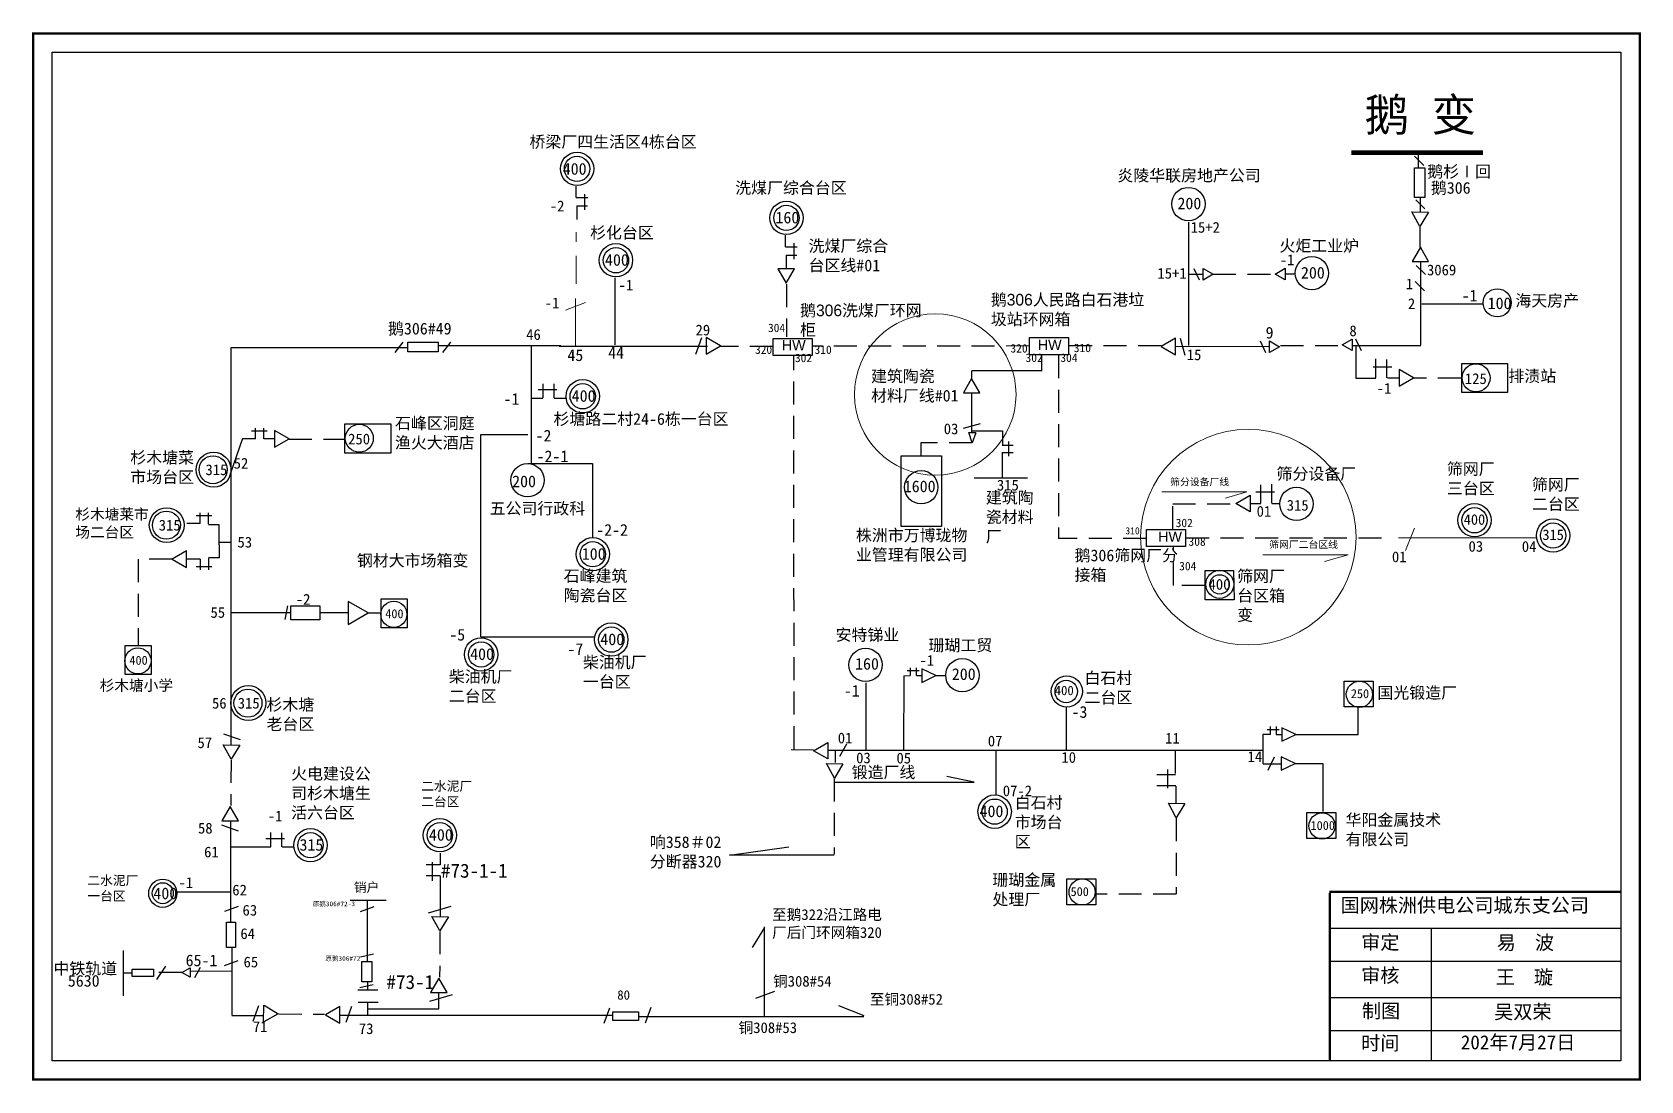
# Model space of a CAD drawing. Extents: x 0 to 344, y 0 to 224.
import ezdxf

# ---------------------------------------------------------------- set-up
doc = ezdxf.new("R2010")
doc.units = 0
doc.header["$LTSCALE"] = 0.774411
doc.linetypes.add('ACAD_ISO02W100', pattern=[15, 12, -3])
doc.linetypes.add('DASHED2', pattern=[9.525, 6.35, -3.175])
doc.layers.get('0').update_dxf_attribs({"linetype": 'CONTINUOUS'})
for name, color, linetype in [('0-RefEdit0', 7, 'CONTINUOUS'), ('LAYER1', 5, 'ACAD_ISO02W100'), ('Layer2', 1, 'CONTINUOUS')]:
    doc.layers.add(name, color=color, linetype=linetype)
doc.styles.add('宋体_txtstyle_0.00_0_0', font='')
doc.styles.add('宋体_txtstyle_1.50_0_0', font='SIMSUN.TTC', dxfattribs={"height": 1.5})
doc.styles.add('宋体_txtstyle_10.85_0_0', font='', dxfattribs={"height": 10.851113})
doc.styles.add('宋体_txtstyle_11.96_0_0', font='', dxfattribs={"height": 11.963806})
doc.styles.add('宋体_txtstyle_150.00_0_0150', font='SIMSUN.TTC', dxfattribs={"height": 150})
doc.styles.add('宋体_txtstyle_2.46_0_0', font='', dxfattribs={"height": 2.456226})
doc.styles.add('宋体_txtstyle_2.50_0_0', font='', dxfattribs={"height": 2.5})
doc.styles.get('宋体_txtstyle_0.00_0_0').set_extended_font_data('宋体')
doc.styles.get('宋体_txtstyle_10.85_0_0').set_extended_font_data('宋体')
doc.styles.get('宋体_txtstyle_11.96_0_0').set_extended_font_data('宋体')
doc.styles.get('宋体_txtstyle_2.46_0_0').set_extended_font_data('宋体')
doc.styles.get('宋体_txtstyle_2.50_0_0').set_extended_font_data('宋体')

msp = doc.modelspace()

# ---------------------------------------------------------------- linework, layer by layer
at = {"linetype": 'Continuous'}
for p, q in [((297.68, 195.61), (295.7, 197.59)), ((116.14, 188.73), (116.14, 191.17)), ((116.16, 188.74), (118.63, 188.74)), ((116.27, 186.95), (118.57, 186.95)), ((116.27, 186.95), (116.27, 184.08)), ((117.91, 189.46), (117.91, 186.08)), ((297.92, 186.3), (295.94, 188.27)), ((247.32, 157.11), (247.32, 183.5)), ((160.98, 178.23), (160.98, 180.67)), ((161, 178.23), (163.46, 178.23)), ((161.1, 176.44), (163.4, 176.44)), ((161.1, 176.44), (161.1, 173.57)), ((162.75, 178.95), (162.75, 175.57)), ((248.39, 173.59), (249.57, 171.1)), ((298.01, 172.24), (296.03, 174.22)), ((124.49, 157.21), (124.49, 171.59)), ((297.79, 168.77), (295.81, 170.75)), ((297.23, 165.99), (310.47, 165.99)), ((141.77, 155.21), (143.04, 158.77)), ((245.5, 158.63), (246.51, 155.04)), ((80.21, 156.56), (42.22, 156.56)), ((79.07, 157.77), (77.33, 155.59)), ((99.86, 157), (86.83, 157)), ((89.25, 157.77), (87.51, 155.59)), ((112.89, 157), (99.2, 157)), ((262.62, 158.08), (263.8, 155.59)), ((284.29, 155.95), (283.12, 158.44)), ((109.08, 145.87), (109.08, 148.9)), ((111.44, 145.87), (111.44, 148.88)), ((106.55, 145.82), (109.05, 145.82)), ((111.98, 147.59), (108, 147.59)), ((111.46, 145.82), (113.96, 145.82)), ((50.01, 138.71), (46.63, 138.71)), ((47.5, 137.07), (47.5, 139.37)), ((49.28, 137.07), (49.28, 139.37)), ((105.83, 137.93), (95.67, 137.93)), ((95.67, 137.93), (95.67, 94.67)), ((47.5, 137.07), (44.63, 137.07)), ((51.56, 137.07), (49.28, 137.07)), ((105.84, 131.84), (119.66, 131.84)), ((119.66, 131.84), (119.66, 115.99)), ((201.41, 128.78), (212.81, 128.78)), ((265.66, 125.66), (261.68, 125.66)), ((262.76, 123.29), (262.76, 127.28)), ((265.12, 123.29), (265.12, 127.38)), ((38.15, 120.64), (34.77, 120.64)), ((35.64, 118.99), (35.64, 121.29)), ((37.42, 118.83), (37.42, 121.29)), ((260.49, 123.24), (262.76, 123.24)), ((265.13, 123.25), (266.77, 123.26)), ((35.64, 118.99), (32.77, 118.99)), ((39.7, 118.72), (37.42, 118.72)), ((39.7, 114.39), (39.7, 118.72)), ((42.04, 114.9), (39.7, 114.9)), ((39.7, 114.39), (39.7, 111.61)), ((35.64, 111.34), (32.77, 111.34)), ((35.64, 111.34), (35.64, 109.04)), ((39.7, 111.61), (37.42, 111.61)), ((37.42, 111.5), (37.42, 109.04)), ((38.15, 109.69), (34.77, 109.69)), ((54.36, 101.32), (53.79, 98.44)), ((61.31, 99.94), (67.32, 99.94)), ((71.59, 99.83), (74.38, 99.83)), ((186.33, 70.54), (186.37, 86.34)), ((221.12, 70.45), (221.12, 79.65)), ((283.6, 73.84), (283.6, 79.62)), ((44.26, 72.63), (40.69, 73.89)), ((264.77, 73.82), (263.19, 73.82)), ((263.19, 73.82), (263.19, 67.51)), ((264.12, 74.89), (266.72, 74.89)), ((266.08, 73.82), (267.29, 73.82)), ((270.26, 73.84), (283.6, 73.84)), ((171.59, 70.25), (171.59, 67.79)), ((174.05, 71.75), (172.55, 69.07)), ((265.63, 68.99), (264.29, 66.12)), ((242.88, 62.34), (242.88, 66.32)), ((263.27, 67.51), (267.12, 67.51)), ((270.11, 67.63), (276.07, 67.63)), ((276.07, 67.63), (276.07, 57.29)), ((240.51, 65.25), (244.49, 65.25)), ((240.51, 62.88), (244.6, 62.88)), ((84.51, 35.62), (89.37, 37.08)), ((156.45, 32.51), (153.81, 28.18)), ((156.46, 13.3), (156.46, 32.61)), ((277.57, 32.37), (339.93, 32.37)), ((299.21, 32.37), (299.21, 4.04)), ((277.57, 25.27), (339.93, 25.27)), ((71.47, 20.89), (71.47, 19.25)), ((69.41, 19.14), (73.68, 19.14)), ((84.81, 16.71), (89.67, 18.17)), ((277.57, 17.52), (339.93, 17.52)), ((69.5, 16.51), (73.77, 16.51)), ((177.81, 13.56), (172.43, 15.72)), ((42.4, 13.69), (49.24, 13.69)), ((124.01, 13.69), (65.62, 13.69)), ((277.57, 10.42), (339.93, 10.42))]:
    msp.add_line(p, q, dxfattribs=at)
at = {"linetype": 'ACAD_ISO02W100'}
msp.add_line((296.55, 195.11), (296.55, 198.2), dxfattribs=at)
at = {"color": 7, "linetype": 'Continuous'}
for p, q in [((296.99, 185.64), (296.99, 188.72)), ((19.17, 27.54), (19.17, 17.9)), ((154.62, 17.35), (158.67, 18.85))]:
    msp.add_line(p, q, dxfattribs=at)
for p, q in [((296.84, 182.58), (295.13, 185.69)), ((295.13, 185.69), (298.67, 185.61)), ((298.67, 185.61), (296.84, 182.58)), ((250.39, 171.08), (250.39, 173.56)), ((250.39, 173.56), (252.54, 172.32)), ((252.54, 172.32), (250.39, 171.08)), ((265.85, 172.37), (268, 173.61)), ((268, 171.13), (265.85, 172.37)), ((267.99, 172.41), (270.16, 172.42)), ((268, 173.61), (268, 171.13)), ((297.04, 157.13), (297.03, 175.05)), ((42.17, 156.55), (42.17, 136.67)), ((106.5, 157.1), (106.5, 131.79)), ((112.54, 156.96), (144.29, 156.94)), ((244.49, 156.9), (264.58, 156.89)), ((264.62, 158.06), (266.77, 156.81)), ((264.62, 155.57), (264.62, 158.06)), ((266.77, 156.81), (264.62, 155.57)), ((280.15, 157.21), (282.29, 158.45)), ((282.29, 155.97), (280.15, 157.21)), ((282.26, 157.07), (297.05, 157.08)), ((282.29, 158.45), (282.29, 155.97)), ((42.17, 136.67), (42.19, 71.61)), ((257.4, 123.24), (260.47, 125.01)), ((260.47, 125.01), (260.47, 121.46)), ((260.47, 121.46), (257.4, 123.24)), ((42.17, 99.89), (55.03, 99.93)), ((42.27, 68.51), (40.56, 71.62)), ((40.56, 71.62), (44.11, 71.54)), ((44.11, 71.54), (42.27, 68.51)), ((166.97, 70.34), (170.04, 72.11)), ((170.04, 68.57), (166.97, 70.34)), ((170.04, 72.11), (170.04, 68.57)), ((170.13, 70.44), (263.19, 70.47)), ((169.73, 67.6), (173.27, 67.52)), ((171.44, 64.49), (169.73, 67.6)), ((173.27, 67.52), (171.44, 64.49)), ((244.66, 55.99), (242.96, 59.09)), ((242.96, 59.09), (246.5, 59.02)), ((246.5, 59.02), (244.66, 55.99))]:
    msp.add_line(p, q)
at = {"color": 7, "linetype": 'DASHED2', "lineweight": 0, "ltscale": 1.222949}
msp.add_line((116.16, 170.27), (116.16, 181.3), dxfattribs=at)
at = {"linetype": 'DASHED2'}
for p, q in [((296.81, 182.48), (296.8, 178.12)), ((247.35, 172.32), (250.39, 172.33)), ((252.53, 172.33), (265.84, 172.33)), ((161.16, 170.22), (161.16, 158.92)), ((266.99, 157.06), (280.24, 157.07)), ((54.66, 137.06), (66.55, 137.06)), ((189.97, 136.27), (189.96, 133.6)), ((29.64, 111.32), (22.38, 111.32)), ((22.38, 111.32), (22.38, 92.85)), ((244.42, 70.38), (244.42, 65.18)), ((171.41, 64.39), (171.38, 48.18)), ((244.6, 62.77), (244.6, 58.98)), ((244.64, 55.88), (244.61, 39.68)), ((244.62, 39.65), (227.65, 39.65))]:
    msp.add_line(p, q, dxfattribs=at)
at = {"color": 7, "linetype": 'Continuous', "lineweight": 0, "ltscale": 1.396584}
for p, q in [((113.85, 164.63), (118.18, 166.31)), ((116.02, 156.96), (116.02, 167.15))]:
    msp.add_line(p, q, dxfattribs=at)
at = {"color": 7}
for p, q in [((158.34, 158.58), (166.67, 158.58)), ((158.34, 154.93), (158.34, 158.58)), ((166.67, 158.58), (166.67, 154.93)), ((213.23, 158.76), (221.56, 158.76)), ((213.23, 155.11), (213.23, 158.76)), ((221.56, 158.76), (221.56, 155.11)), ((221.56, 155.11), (213.23, 155.11)), ((166.67, 154.93), (158.34, 154.93)), ((238.28, 117.68), (246.6, 117.68)), ((238.28, 114.03), (238.28, 117.68)), ((246.6, 117.68), (246.6, 114.03)), ((246.6, 114.03), (238.28, 114.03)), ((178.26, 70.43), (178.26, 84.88))]:
    msp.add_line(p, q, dxfattribs=at)
at = {"color": 0, "linetype": 'Continuous'}
for p, q in [((283.09, 157.06), (283.09, 150.09)), ((200.78, 151.68), (200.78, 149.72)), ((215.92, 151.68), (200.89, 151.68)), ((286.84, 152.5), (290.82, 152.5)), ((287.38, 150.13), (287.38, 154.22)), ((289.75, 150.13), (289.75, 154.11)), ((283.09, 150.09), (287.39, 150.09)), ((200.83, 146.88), (200.83, 138.41)), ((202.63, 140.31), (199.04, 139.3)), ((200.24, 138.43), (201.76, 138.43)), ((200.98, 136.27), (200.24, 138.43)), ((201.73, 138.4), (200.98, 136.27)), ((42.2, 129.8), (44.68, 137.06)), ((207.39, 135.75), (209.74, 135.75)), ((208.7, 136.53), (208.7, 133.4)), ((207.39, 134.18), (209.74, 134.18)), ((207.39, 134.18), (207.39, 128.83)), ((95.88, 94.7), (120.01, 94.7)), ((206.02, 70.46), (206.02, 60.91)), ((171.6, 63.58), (201.39, 63.58)), ((201.39, 63.58), (195.5, 64.79)), ((42.14, 55.24), (42.14, 33.61)), ((43.84, 53.13), (40.28, 54.4)), ((50.79, 49.77), (50.79, 52.8)), ((53.16, 49.77), (53.16, 52.78)), ((42.14, 49.73), (50.77, 49.73)), ((53.7, 51.49), (49.72, 51.49)), ((53.17, 49.73), (55.67, 49.73)), ((87.07, 45.93), (87.07, 48.43)), ((149.02, 48), (161.72, 49.76)), ((87.03, 45.92), (84.02, 45.92)), ((85.31, 46.46), (85.31, 42.48)), ((171.43, 48), (149.02, 48)), ((87.03, 43.55), (84, 43.55)), ((87.07, 34.9), (87.07, 43.53)), ((30.77, 40.13), (42.14, 40.13)), ((67.77, 38.32), (75.46, 38.32)), ((71.46, 25.19), (71.46, 38.26)), ((40.89, 36), (43.83, 37.05)), ((69.99, 35.95), (72.93, 37)), ((42.39, 28.2), (42.39, 13.73)), ((40.84, 24.37), (43.78, 25.41)), ((69.94, 26.23), (72.75, 26.88)), ((34.51, 21.77), (35.71, 23.98)), ((69.85, 19.64), (72.66, 20.29)), ((86.78, 15.06), (86.78, 18.57)), ((48.13, 15.74), (46.95, 12.39)), ((68.01, 15.55), (66.83, 12.19)), ((71.46, 16.46), (71.46, 13.59)), ((71.54, 15.06), (86.78, 15.06)), ((123.3, 15.26), (122.11, 11.91)), ((132.14, 15.35), (130.96, 11.99)), ((129.45, 13.47), (177.75, 13.47))]:
    msp.add_line(p, q, dxfattribs=at)
at = {"color": 0}
for p, q in [((292.41, 151.94), (292.4, 148.4)), ((295.47, 150.17), (292.41, 151.94)), ((292.39, 150.1), (289.88, 150.1)), ((292.4, 148.4), (295.47, 150.17)), ((86.98, 31.77), (85.27, 34.87)), ((85.27, 34.87), (88.81, 34.8)), ((88.81, 34.8), (86.98, 31.77)), ((31.74, 22.86), (33.46, 23.85)), ((33.46, 21.86), (31.74, 22.86)), ((33.46, 23.85), (33.46, 21.86)), ((42.39, 23.09), (33.49, 23.13)), ((49.2, 12.31), (49.28, 15.86)), ((52.36, 14), (49.26, 12.3)), ((49.33, 15.84), (52.36, 14))]:
    msp.add_line(p, q, dxfattribs=at)
at = {"color": 12, "linetype": 'Continuous', "true_color": 0xc00000}
for p, q in [((200.85, 138.84), (207.45, 138.84)), ((207.45, 138.84), (207.45, 135.73))]:
    msp.add_line(p, q, dxfattribs=at)
at = {"color": 0, "linetype": 'DASHED2'}
for p, q in [((200.94, 136.25), (189.97, 136.27)), ((42.24, 68.41), (42.21, 58.63)), ((86.95, 31.67), (86.92, 21.89)), ((28.19, 24.24), (26.32, 21.35)), ((31.71, 22.88), (25.64, 22.88)), ((52.46, 13.98), (62.24, 13.95))]:
    msp.add_line(p, q, dxfattribs=at)
at = {"color": 7, "linetype": 'Continuous', "lineweight": 0, "ltscale": 0.556522}
for p, q in [((241.59, 125.78), (259.79, 125.78)), ((259.79, 125.78), (255.22, 124.39))]:
    msp.add_line(p, q, dxfattribs=at)
at = {"color": 7, "linetype": 'Continuous', "lineweight": 0, "ltscale": 0.85883}
for p, q in [((295.64, 117.94), (293.75, 113.22)), ((292.26, 115.88), (321.83, 115.88)), ((263.17, 112.27), (281.47, 112.27)), ((281.47, 112.27), (276.4, 110.81))]:
    msp.add_line(p, q, dxfattribs=at)
at = {"ltscale": 2}
for p, q in [((186.35, 86.38), (187.66, 86.41)), ((189, 86.41), (190.07, 86.41)), ((193.14, 86.43), (190.17, 87.86)), ((190.17, 87.86), (190.17, 84.95)), ((190.17, 84.95), (193.14, 86.43)), ((193.14, 86.43), (195.26, 86.43)), ((267.29, 75.26), (267.29, 72.35)), ((270.26, 73.84), (267.29, 75.26)), ((267.29, 72.35), (270.26, 73.84)), ((270.11, 67.63), (267.14, 69.06)), ((267.14, 69.06), (267.14, 66.15)), ((267.14, 66.15), (270.11, 67.63))]:
    msp.add_line(p, q, dxfattribs=at)
at = {"color": 7, "linetype": 'DASHED2'}
msp.add_line((21.04, 22.71), (19.34, 22.71), dxfattribs=at)
at = {"linetype": 'Continuous', "const_width": 0.5}
msp.add_lwpolyline([(-0.09, 223.89), (343.89, 223.89), (343.89, -0.07), (-0.09, -0.07)], close=True, dxfattribs=at)
at = {"linetype": 'Continuous'}
for points in [[(3.96, 219.85), (339.84, 219.85), (339.84, 3.97), (3.96, 3.97)], [(80.09, 157.77), (86.63, 157.77), (86.63, 155.73), (80.09, 155.73)], [(194.35, 133.47), (194.35, 118.36), (185.75, 118.36), (185.75, 133.47)], [(55.08, 101.32), (61.27, 101.32), (61.27, 98.33), (55.08, 98.33)], [(71.59, 99.83), (67.36, 102.28), (67.36, 97.38)]]:
    msp.add_lwpolyline(points, close=True, dxfattribs=at)
for points, const_width in [([(310.36, 198.35), (282.17, 198.33)], 1), ([(277.41, 40.14), (339.78, 40.14)], 0.5), ([(277.53, 39.88), (277.53, 4.15)], 0.5)]:
    msp.add_lwpolyline(points, dxfattribs=dict(at, const_width=const_width))
at = {"linetype": 'ACAD_ISO02W100'}
msp.add_lwpolyline([(297.87, 188.72), (295.66, 188.72), (295.66, 195.11), (297.87, 195.11)], close=True, dxfattribs=at)
at = {"color": 0}
for points in [[(296.93, 178.13), (295.16, 175.05), (298.7, 175.05)], [(200.84, 149.99), (199.07, 146.92), (202.61, 146.92)], [(42.06, 58.4), (40.28, 55.33), (43.83, 55.33)], [(70.25, 25.22), (72.43, 25.22), (72.43, 20.86), (70.25, 20.86)], [(86.76, 21.66), (84.99, 18.59), (88.54, 18.59)], [(62.47, 13.79), (65.54, 12.02), (65.54, 15.56)]]:
    msp.add_lwpolyline(points, close=True, dxfattribs=at)
for points in [[(161.12, 170.45), (162.89, 173.52), (159.35, 173.52)], [(147.04, 156.99), (143.97, 158.76), (143.97, 155.22)], [(241.41, 156.85), (244.48, 155.08), (244.48, 158.63)], [(54.66, 137.11), (51.59, 138.88), (51.59, 135.34)], [(29.64, 111.32), (32.71, 109.55), (32.71, 113.09)]]:
    msp.add_lwpolyline(points, close=True)
at = {"color": 0, "linetype": 'Continuous'}
for points in [[(305.78, 153.23), (315.6, 153.23), (315.6, 146.98), (305.78, 146.98)], [(66.63, 140.3), (76.45, 140.3), (76.45, 134.05), (66.63, 134.05)], [(250.86, 108.9), (256.92, 108.9), (257.05, 102.65), (250.86, 102.65)], [(41.31, 33.65), (43.2, 33.65), (43.2, 28.2), (41.31, 28.2)], [(124.04, 12.56), (124.04, 14.45), (129.49, 14.45), (129.49, 12.56)]]:
    msp.add_lwpolyline(points, close=True, dxfattribs=at)
at = {"color": 0, "linetype": 'DASHED2'}
msp.add_lwpolyline([(21.04, 23.56), (25.64, 23.56), (25.64, 22.03), (21.04, 22.03)], close=True, dxfattribs=at)
at = {"linetype": 'Continuous'}
for centre, radius in [((116.34, 194.89), 3.57), ((116.34, 194.89), 2.71), ((247.26, 187.36), 3.57), ((161.18, 184.39), 3.57), ((161.18, 184.39), 2.71), ((124.68, 175.32), 3.57), ((124.68, 175.32), 2.71), ((273.71, 172.56), 3.57), ((117.55, 146.2), 3.57), ((117.55, 146.2), 2.71), ((105.75, 128.24), 3.57), ((190.05, 126.73), 3.57), ((270.38, 123.16), 3.57), ((308.52, 119.66), 3.57), ((308.52, 119.66), 2.71), ((325.35, 116.39), 3.57), ((325.35, 116.39), 2.71), ((119.71, 112.39), 3.57), ((119.71, 112.39), 2.71), ((123.68, 94.11), 3.57), ((123.68, 94.11), 2.71), ((95.8, 90.94), 3.57), ((95.8, 90.94), 2.71), ((178.12, 88.7), 3.57), ((198.85, 86.49), 3.57), ((205.77, 57.29), 3.57), ((205.77, 57.29), 2.71)]:
    msp.add_circle(centre, radius, dxfattribs=at)
for centre, radius in [((313.39, 166.22), 3), ((38.41, 130.48), 3), ((28.41, 118.62), 3), ((221.22, 83.02), 3.33), ((45.87, 80.52), 3), ((221.1, 83.02), 2.4)]:
    msp.add_circle(centre, radius)
at = {"color": 12, "linetype": 'Continuous', "lineweight": 0, "ltscale": 0.584505, "true_color": 0xc00000}
msp.add_circle((193.05, 146.59), 17.29, dxfattribs=at)
at = {"color": 0}
for centre, radius in [((308.86, 150.15), 3), ((69.71, 137.22), 3), ((253.97, 105.95), 3), ((253.94, 105.95), 2.07), ((27.63, 39.83), 3.02), ((27.63, 39.83), 2.25)]:
    msp.add_circle(centre, radius, dxfattribs=at)
at = {"color": 12, "linetype": 'Continuous', "lineweight": 0, "ltscale": 0.85883, "true_color": 0xc00000}
msp.add_circle((260.08, 116.05), 23.07, dxfattribs=at)
at = {"color": 7, "linetype": 'Continuous'}
for centre in [(38.5, 130.49), (28.49, 118.62), (45.95, 80.53)]:
    msp.add_circle(centre, 3.74, dxfattribs=at)
at = {"color": 7}
for centre in [(77.11, 99.53), (22.31, 89.56), (283.87, 82.41), (275.88, 54.25), (224.49, 40.09)]:
    msp.add_circle(centre, 2.8, dxfattribs=at)
at = {"color": 0, "linetype": 'Continuous'}
for centre, radius in [((86.98, 52.24), 3.57), ((59.26, 50.1), 3.57), ((59.26, 50.1), 2.71), ((86.98, 52.24), 2.71)]:
    msp.add_circle(centre, radius, dxfattribs=at)
at = {"layer": '0-RefEdit0', "ltscale": 2}
for p, q in [((187.04, 87.51), (189.58, 87.53)), ((187.66, 88.1), (187.66, 86.41)), ((188.97, 88.1), (188.97, 86.41)), ((264.77, 75.5), (264.77, 73.82)), ((266.08, 75.5), (266.08, 73.82))]:
    msp.add_line(p, q, dxfattribs=at)
for points in [[(79.96, 102.82), (79.96, 96.62), (74.41, 96.62), (74.41, 102.82)], [(25.16, 92.85), (25.16, 86.65), (19.61, 86.65), (19.61, 92.85)], [(280.61, 85.25), (286.81, 85.25), (286.81, 79.7), (280.61, 79.7)], [(272.62, 57.08), (278.82, 57.08), (278.82, 51.53), (272.62, 51.53)], [(221.23, 42.92), (227.43, 42.92), (227.43, 37.38), (221.23, 37.38)]]:
    msp.add_lwpolyline(points, close=True, dxfattribs=at)
at = {"layer": 'LAYER1', "color": 7, "linetype": 'DASHED2'}
for p, q in [((158.27, 156.87), (147.07, 156.87)), ((213.13, 156.97), (166.67, 156.95)), ((215.9, 151.58), (215.9, 155.09)), ((241.39, 156.99), (221.61, 156.98)), ((162.81, 70.69), (162.78, 154.83)), ((219.46, 154.98), (219.41, 115.74)), ((243.89, 117.78), (243.89, 123.18)), ((243.89, 123.18), (257.32, 123.18)), ((238.22, 115.73), (219.4, 115.73)), ((244.08, 105.68), (244.08, 113.89)), ((246.78, 115.92), (288.73, 115.92)), ((250.79, 105.68), (244.08, 105.68)), ((162.19, 70.59), (166.99, 70.55))]:
    msp.add_line(p, q, dxfattribs=at)
at = {"layer": 'LAYER1', "color": 0, "linetype": 'DASHED2'}
msp.add_line((305.6, 150.1), (295.55, 150.11), dxfattribs=at)

# ---------------------------------------------------------------- texts
at = {"style": '宋体_txtstyle_2.50_0_0'}
msp.add_text('中铁轨道', height=2.5, dxfattribs=at).set_placement((4.22, 22.48))
at = {"color": 7, "linetype": 'DASHED2', "style": '宋体_txtstyle_2.50_0_0'}
msp.add_text('5630', height=2.5, dxfattribs=at).set_placement((7.3, 19.83))
at = {"linetype": 'Continuous', "attachment_point": 1, "style": '宋体_txtstyle_0.00_0_0'}
for s, insert, char_height, width in [('鹅 变', (284.98, 209.97), 7, 27.4955), ('{\\fKaiTi_GB2312|b0|i0|c134|p32;\\H0.72x;304}', (157.23, 161.75), 2.5, 46.3812), ('{\\fKaiTi_GB2312|b0|i0|c134|p32;\\H0.72x;320}', (154.45, 157.08), 2.5, 46.3812), ('{\\fArial|b0|i0|c0|p32;\\H0.88x;HW}', (160.18, 158.24), 2.5, 46.3812), ('{\\fKaiTi_GB2312|b0|i0|c134|p32;\\H0.72x;302}', (163, 155.32), 2.5, 46.3812), ('{\\fKaiTi_GB2312|b0|i0|c134|p32;\\H0.72x;310}', (167.2, 157.08), 2.5, 46.3812), ('{\\fKaiTi_GB2312|b0|i0|c134|p32;\\H0.72x;320}', (209.15, 157.37), 2.5, 46.3812), ('{\\fKaiTi_GB2312|b0|i0|c134|p32;\\H0.72x;302}', (212.38, 155.35), 2.5, 46.3812), ('{\\fArial|b0|i0|c0|p32;\\H0.88x;HW}', (214.99, 158.32), 2.5, 46.3812), ('{\\fKaiTi_GB2312|b0|i0|c134|p32;\\H0.72x;304}', (219.84, 155.35), 2.5, 46.3812), ('{\\fKaiTi_GB2312|b0|i0|c134|p32;\\H0.72x;310}', (222.72, 157.46), 2.5, 46.3812), ('{\\fSimSun|b0|i0|c134|p2;杉塘路二村24-6栋一台区}', (111.3, 142.61), 2.5, 41.8519), ('{\\fArial|b0|i0|c0|p32;\\H0.88x;HW}', (240.77, 117.25), 2.5, 46.3812), ('{\\fKaiTi_GB2312|b0|i0|c134|p32;\\H0.72x;302}', (244.53, 120), 2.5, 46.3812), ('{\\fKaiTi_GB2312|b0|i0|c134|p32;\\H0.72x;308}', (247.28, 116), 2.5, 46.3812), ('{\\fKaiTi_GB2312|b0|i0|c134|p32;\\H0.72x;304}', (245.28, 110.75), 2.5, 46.3812), ('柴油机厂\\P一台区', (117.59, 90.53), 2.5, 15.5761), ('柴油机厂\\P二台区', (88.88, 87.45), 2.5, 15.5761), ('二水泥厂一台区', (11.49, 43.58), 2, 11.481), ('{\\fSimSun|b0|i0|c134|p2;销户}', (68.54, 42.11), 2, 11.481), ('审定', (284.26, 30.82), 3, 23.4615), ('审核', (284.26, 23.75), 3, 23.4615), ('制图', (284.42, 16.13), 3, 23.4615), ('吴双荣', (312.75, 15.95), 3, 23.4615), ('时间', (284.26, 9.25), 3, 23.4615)]:
    msp.add_mtext(s, dxfattribs=dict(at, insert=insert, char_height=char_height, width=width))
at = {"attachment_point": 1}
for s, insert, char_height, width, style in [('{\\fSimSun|b0|i0|c134|p2;桥梁厂四生活区}4{\\fSimSun|b0|i0|c134|p2;栋台区}', (106.15, 201.94), 2.5, 54.5714, '宋体_txtstyle_0.00_0_0'), ('炎陵华联房地产公司', (232.05, 194.73), 2.5, 35.0847, '宋体_txtstyle_0.00_0_0'), ('洗煤厂综合台区', (150.21, 192.08), 2.5, 54.5714, '宋体_txtstyle_0.00_0_0'), ('-2', (110.51, 188.1), 2.3, 16.116, '宋体_txtstyle_0.00_0_0'), ('200', (244.92, 188.74), 2.5, 4.8377, '宋体_txtstyle_0.00_0_0'), ('杉化台区', (119.12, 182.48), 2.5, 15.2913, '宋体_txtstyle_0.00_0_0'), ('15+2', (247.74, 183.52), 2.3, 16.116, '宋体_txtstyle_0.00_0_0'), ('洗煤厂综合\\P台区线#01', (165.92, 179.64), 2.5, 54.5714, '宋体_txtstyle_0.00_0_0'), ('-1', (266.82, 176.56), 2.3, 16.116, '宋体_txtstyle_0.00_0_0'), ('15+1', (240.62, 173.68), 2.3, 16.116, '宋体_txtstyle_0.00_0_0'), ('3069', (298.35, 174.39), 2.3, 16.116, '宋体_txtstyle_0.00_0_0'), ('-1', (125.24, 171.16), 2.3, 16.116, '宋体_txtstyle_0.00_0_0'), ('1', (293.81, 171.41), 2.3, 16.116, '宋体_txtstyle_0.00_0_0'), ('-1', (109.41, 167.34), 2.3, 16.116, '宋体_txtstyle_0.00_0_0'), ('2', (294.26, 167.17), 2.3, 16.116, '宋体_txtstyle_0.00_0_0'), ('46', (105.45, 160.57), 2.3, 16.116, '宋体_txtstyle_0.00_0_0'), ('29', (141.72, 161.54), 2.3, 16.116, '宋体_txtstyle_0.00_0_0'), ('8', (281.73, 161.37), 2.3, 16.116, '宋体_txtstyle_0.00_0_0'), ('15', (246.91, 156.24), 2.3, 16.116, '宋体_txtstyle_0.00_0_0'), ('排渍站', (315.79, 151.79), 2.5, 12.9976, '宋体_txtstyle_0.00_0_0'), ('-1', (287.59, 149.05), 2.3, 16.116, '宋体_txtstyle_0.00_0_0'), ('-1', (100.61, 146.88), 2.5, 16.116, '宋体_txtstyle_0.00_0_0'), ('石峰区洞庭渔火大酒店', (77.35, 141.7), 2.5, 17.5532, '宋体_txtstyle_11.96_0_0'), ('-2', (107.45, 139.03), 2.5, 16.116, '宋体_txtstyle_0.00_0_0'), ('03', (194.87, 140.39), 2.3, 16.116, '宋体_txtstyle_0.00_0_0'), ('杉木塘菜市场台区', (20.68, 134.34), 2.5, 13.7298, '宋体_txtstyle_0.00_0_0'), ('-2-1', (107.67, 134.61), 2.5, 16.116, '宋体_txtstyle_0.00_0_0'), ('{\\fSimSun|b0|i0|c134|p2;315}', (36.77, 131.63), 2.3, 4.8377, '宋体_txtstyle_0.00_0_0'), ('{\\fSimSun|b0|i0|c134|p2;52}', (42.81, 133.01), 2.3, 16.116, '宋体_txtstyle_0.00_0_0'), ('筛分设备厂', (266.13, 130.87), 2.5, 36.7292, '宋体_txtstyle_0.00_0_0'), ('筛网厂三台区', (302.62, 131.91), 2.5, 12.9976, '宋体_txtstyle_0.00_0_0'), ('1600', (186.31, 128.18), 2.5, 4.8377, '宋体_txtstyle_0.00_0_0'), ('315', (206.25, 128.34), 2.3, 4.8377, '宋体_txtstyle_0.00_0_0'), ('筛网厂二台区', (320.83, 128.56), 2.5, 12.9976, '宋体_txtstyle_0.00_0_0'), ('建筑陶瓷材料厂', (203.88, 125.78), 2.5, 10.2027, '宋体_txtstyle_0.00_0_0'), ('{\\fSimSun|b0|i0|c134|p2;\\H0.92x;杉木塘莱市场二台区}', (8.92, 122.1), 2.5, 15.8687, '宋体_txtstyle_0.00_0_0'), ('五公司行政科', (97.62, 123.45), 2.5, 39.8542, '宋体_txtstyle_0.00_0_0'), ('01', (261.87, 122.73), 2.3, 16.116, '宋体_txtstyle_0.00_0_0'), ('315', (268.31, 124.03), 2.3, 4.8377, '宋体_txtstyle_0.00_0_0'), ('315', (26.77, 119.77), 2.3, 4.8377, '宋体_txtstyle_0.00_0_0'), ('-2-2', (120.45, 118.85), 2.5, 16.116, '宋体_txtstyle_0.00_0_0'), ('{\\fSimSun|b0|i0|c134|p2;株洲市万博珑物业管理有限公司}', (176.06, 117.71), 2.5, 26.1168, '宋体_txtstyle_0.00_0_0'), ('53', (43.63, 116.13), 2.3, 16.116, '宋体_txtstyle_0.00_0_0'), ('{\\fSimSun|b0|i0|c134|p2;03}', (307.24, 115.23), 2.3, 16.116, '宋体_txtstyle_0.00_0_0'), ('{\\fSimSun|b0|i0|c134|p2;04}', (318.65, 115.2), 2.3, 16.116, '宋体_txtstyle_0.00_0_0'), ('{\\fSimSun|b0|i0|c134|p2;钢材大市场箱变}', (69.2, 112.32), 2.5, 23.6191, '宋体_txtstyle_0.00_0_0'), ('01', (290.84, 112.99), 2.3, 16.116, '宋体_txtstyle_0.00_0_0'), ('石峰建筑陶瓷台区', (113.48, 109), 2.5, 15.2913, '宋体_txtstyle_0.00_0_0'), ('筛网厂台区箱变', (257.7, 108.97), 2.5, 12.9976, '宋体_txtstyle_0.00_0_0'), ('{\\fSimSun|b0|i0|c134|p2;-2}', (56.12, 103.9), 2.3, 16.116, '宋体_txtstyle_0.00_0_0'), ('55', (37.85, 101.09), 2.3, 16.116, '宋体_txtstyle_0.00_0_0'), ('安特锑业', (171.71, 96.39), 2.5, 29.237, '宋体_txtstyle_0.00_0_0'), ('-5', (88.98, 96.42), 2.5, 16.116, '宋体_txtstyle_0.00_0_0'), ('-7', (114.28, 93.34), 2.5, 16.116, '宋体_txtstyle_0.00_0_0'), ('珊瑚工贸', (191.61, 94.16), 2.5, 29.237, '宋体_txtstyle_0.00_0_0'), ('160', (175.88, 90.19), 2.5, 4.8377, '宋体_txtstyle_0.00_0_0'), ('-1', (189.67, 90.83), 2.3, 16.116, '宋体_txtstyle_0.00_0_0'), ('200', (196.6, 87.98), 2.5, 4.8377, '宋体_txtstyle_0.00_0_0'), ('白石村二台区', (225.01, 87.15), 2.5, 12.8788, '宋体_txtstyle_0.00_0_0'), ('{\\fSimSun|b0|i0|c134|p2;\\H0.92x;杉木塘小学}', (14.13, 85.48), 2.5, 19.2684, '宋体_txtstyle_0.00_0_0'), ('400', (218.62, 84.24), 2, 5.9344, '宋体_txtstyle_0.00_0_0'), ('56', (38.17, 81.66), 2.3, 16.116, '宋体_txtstyle_0.00_0_0'), ('315', (43.69, 81.67), 2.3, 4.8377, '宋体_txtstyle_0.00_0_0'), ('杉木塘老台区', (49.84, 81.45), 2.5, 12.9976, '宋体_txtstyle_0.00_0_0'), ('-3', (222.23, 79.88), 2.5, 5.1768, '宋体_txtstyle_0.00_0_0'), ('57', (35.07, 73.2), 2.3, 16.116, '宋体_txtstyle_0.00_0_0'), ('01', (172.17, 74.21), 2.3, 16.116, '宋体_txtstyle_0.00_0_0'), ('07', (204.3, 73.56), 2.3, 16.116, '宋体_txtstyle_0.00_0_0'), ('11', (242.29, 74.17), 2.3, 16.116, '宋体_txtstyle_0.00_0_0'), ('03', (176.11, 69.95), 2.3, 16.116, '宋体_txtstyle_0.00_0_0'), ('05', (184.74, 69.91), 2.3, 16.116, '宋体_txtstyle_0.00_0_0'), ('10', (220.06, 70.06), 2.3, 16.116, '宋体_txtstyle_0.00_0_0'), ('14', (259.93, 70.22), 2.3, 16.116, '宋体_txtstyle_0.00_0_0'), ('{\\fSimSun|b0|i0|c134|p2;至鹅322沿江路电厂后门环网箱320}', (158.1, 36.41), 2.3, 25.0871, '宋体_txtstyle_0.00_0_0'), ('{\\fSimSun|b0|i0|c134|p2;铜}308#54', (158.32, 22.14), 2.3, 16.116, '宋体_txtstyle_0.00_0_0'), ('{\\fSimSun|b0|i0|c134|p2;至铜308#52}', (179.02, 18.28), 2.3, 16.116, '宋体_txtstyle_0.00_0_0'), ('{\\fSimSun|b0|i0|c134|p2;铜}308#53', (150.93, 12.2), 2.3, 16.116, '宋体_txtstyle_0.00_0_0')]:
    msp.add_mtext(s, dxfattribs=dict(at, insert=insert, char_height=char_height, width=width, style=style))
at = {"color": 0, "linetype": 'Continuous', "attachment_point": 1, "style": '宋体_txtstyle_0.00_0_0'}
for s, insert, char_height, width in [('鹅杉Ⅰ回', (298.4, 195.57), 2.5, 14.4162), ('鹅306', (299.18, 192.07), 2.5, 14.4162), ('44', (123, 156.79), 2.5, 14.4162), ('火电建设公司杉木塘生活六台区', (55.12, 66.67), 2.5, 18.5014), ('{\\fSimSun|b0|i0|c134|p2;二水泥厂二台区}', (82.96, 63.76), 2, 11.481)]:
    msp.add_mtext(s, dxfattribs=dict(at, insert=insert, char_height=char_height, width=width))
at = {"color": 7, "attachment_point": 1}
for s, insert, char_height, width, style in [('火炬工业炉', (266.75, 179.68), 2.5, 43.3564, '宋体_txtstyle_0.00_0_0'), ('-1', (305.76, 169.01), 2.5, 12.8788, '宋体_txtstyle_0.00_0_0'), ('{\\fSimSun|b0|i0|c134|p2;\\H1.724x;鹅\\fhztxt|b0|i0|c134|p0;306\\fSimSun|b0|i0|c134|p2;洗煤厂环网柜}', (164.1, 165.84), 1.4502, 27.328, '宋体_txtstyle_0.00_0_0'), ('{\\H1.724x;鹅\\fhztxt|b0|i0|c134|p0;306\\fSimSun|b0|i0|c134|p2;人民路白石港垃圾站环网箱}', (204.94, 168.13), 1.4502, 32.7876, '宋体_txtstyle_10.85_0_0'), ('100', (311.34, 167.37), 2.5, 12.8788, '宋体_txtstyle_0.00_0_0'), ('海天房产', (317.27, 167.94), 2.5, 29.2507, '宋体_txtstyle_0.00_0_0'), ('鹅306#49', (75.86, 161.94), 2.5, 24.3175, '宋体_txtstyle_0.00_0_0'), ('鹅306筛网厂分接箱', (222.88, 113.4), 2.5, 22.75, '宋体_txtstyle_0.00_0_0'), ('{\\fSimSun|b0|i0|c0|p2;400}', (75.28, 100.62), 1.9138, 6.6906, '宋体_txtstyle_0.00_0_0'), ('400', (20.49, 90.65), 1.914, 6.6906, '宋体_txtstyle_0.00_0_0'), ('-1', (173.47, 84.42), 2.5, 5.1768, '宋体_txtstyle_0.00_0_0'), ('250', (282.05, 83.51), 1.914, 6.6906, '宋体_txtstyle_0.00_0_0'), ('国光锻造厂', (287.73, 84), 2.5, 23.0759, '宋体_txtstyle_0.00_0_0'), ('锻造厂线', (175.15, 66.99), 2.5, 17.4545, '宋体_txtstyle_0.00_0_0'), ('07-2', (207.51, 62.9), 2.3, 11.995, '宋体_txtstyle_0.00_0_0'), ('400', (202.54, 58.63), 2.5, 5.9344, '宋体_txtstyle_0.00_0_0'), ('{\\fSimSun|b0|i0|c134|p2;白石村市场台区}', (210.07, 60.47), 2.5, 13.5748, '宋体_txtstyle_0.00_0_0'), ('1000', (273.42, 55.29), 1.914, 6.6906, '宋体_txtstyle_0.00_0_0'), ('{\\fSimSun|b0|i0|c134|p2;华阳金属技术有限公司}', (280.91, 56.78), 2.5, 23.0759, '宋体_txtstyle_0.00_0_0'), ('{\\fSimSun|b0|i0|c134|p2;珊瑚金属\\P处理厂}', (205.3, 43.94), 2.5, 23.0759, '宋体_txtstyle_0.00_0_0'), ('500', (222.03, 41.14), 1.914, 6.6906, '宋体_txtstyle_0.00_0_0')]:
    msp.add_mtext(s, dxfattribs=dict(at, insert=insert, char_height=char_height, width=width, style=style))
at = {"color": 7, "linetype": 'Continuous', "char_height": 2.5, "attachment_point": 1}
for s, insert, width, style in [('9', (263.79, 161.07), 2.6732, '宋体_txtstyle_0.00_0_0'), ('45', (114.28, 156.25), 14.4162, '宋体_txtstyle_0.00_0_0'), ('{\\fSimSun|b0|i0|c134|p2;200}', (102.45, 129.24), 4.2908, '宋体_txtstyle_2.46_0_0')]:
    msp.add_mtext(s, dxfattribs=dict(at, insert=insert, width=width, style=style))
at = {"color": 2, "true_color": 0xffff00, "attachment_point": 1}
for s, insert, char_height, width, style in [('建筑陶瓷^M^J材料厂线#01', (179.3, 151.76), 2.5, 26.1168, '宋体_txtstyle_2.50_0_0'), ('筛分设备厂线', (243.37, 128.63), 1.5, 19.509, '宋体_txtstyle_1.50_0_0'), ('筛网厂二台区线', (264.58, 115.22), 1.5, 19.509, '宋体_txtstyle_1.50_0_0')]:
    msp.add_mtext(s, dxfattribs=dict(at, insert=insert, char_height=char_height, width=width, style=style))
at = {"color": 0, "attachment_point": 1, "style": '宋体_txtstyle_0.00_0_0'}
for s, insert, char_height, width in [('125', (306.46, 151.13), 2.3, 4.8377), ('{\\fSimSun|b0|i0|c134|p2;250}', (67.32, 138.21), 2.3, 4.8377), ('400', (251.57, 107.11), 2.3, 4.8377), ('-1', (50.13, 57.52), 2.3, 16.116), ('58', (35.17, 54.91), 2.3, 16.116), ('响358＃02分断器320', (131.93, 52.02), 2.5, 17.4545), ('61', (36.48, 49.81), 2.3, 16.116), ('{\\fSimSun|b0|i0|c134|p2;\\C256;#73-1-1}', (87.2, 46.15), 3, 16.116), ('-1', (31.01, 43.26), 2.3, 16.116), ('62', (42.52, 41.67), 2.3, 16.116), ('400', (25.62, 41.05), 2.5, 4.8685), ('{\\fSimSun|b0|i0|c134|p2;原鹅306#72-3}', (59.74, 38.05), 1, 16.116), ('63', (44.71, 37.35), 2.3, 16.116), ('64', (44.25, 32.33), 2.3, 16.116), ('65-1', (32.52, 26.7), 2.5, 3.8702), ('65', (44.93, 26.26), 2.3, 16.116), ('{\\fSimSun|b0|i0|c134|p2;原鹅306#72}', (62.45, 26.37), 1, 16.116), ('{\\fSimSun|b0|i0|c134|p2;\\C256;#73-1}', (75.54, 22.32), 3, 16.116), ('{\\fSimSun|b0|i0|c134|p2;\\H0.8696x;80}', (124.96, 19.05), 2.3, 18.8251), ('{\\fSimSun|b0|i0|c134|p2;\\C256;71}', (46.92, 12.41), 2.3, 16.116), ('{\\fSimSun|b0|i0|c134|p2;73}', (69.62, 11.99), 2.3, 16.116)]:
    msp.add_mtext(s, dxfattribs=dict(at, insert=insert, char_height=char_height, width=width))
at = {"color": 7, "linetype": 'Continuous', "lineweight": 0, "ltscale": 0.85883, "insert": (233.77, 118.17), "char_height": 1.5, "attachment_point": 1, "style": '宋体_txtstyle_150.00_0_0150'}
msp.add_mtext('310', dxfattribs=at)
at = {"color": 7, "linetype": 'Continuous', "true_color": 0xffffff, "char_height": 3, "attachment_point": 1, "style": '宋体_txtstyle_0.00_0_0'}
for s, insert, width in [('国网株洲供电公司城东支公司', (279.85, 38.75), 82.0179), ('{\\fSimSun|b0|i0|c134|p2;易  波}', (313.29, 30.78), 23.4615), ('{\\fSimSun|b0|i0|c134|p2;王  璇}', (313.07, 23.37), 33.0539), ('202年7月27日', (305.59, 9.42), 29.542)]:
    msp.add_mtext(s, dxfattribs=dict(at, insert=insert, width=width))
at = {"layer": 'Layer2', "color": 7, "linetype": 'Continuous', "attachment_point": 1}
for s, insert, char_height, width, style in [('400', (113.28, 196.14), 2.5, 2.5147, '宋体_txtstyle_0.00_0_0'), ('160', (158.83, 185.72), 2.5, 2.5147, '宋体_txtstyle_0.00_0_0'), ('400', (122.33, 176.65), 2.5, 2.5147, '宋体_txtstyle_0.00_0_0'), ('200', (271.36, 173.9), 2.5, 2.5147, '宋体_txtstyle_0.00_0_0'), ('400', (115.2, 147.53), 2.5, 2.5147, '宋体_txtstyle_0.00_0_0'), ('{\\fSimSun|b0|i0|c134|p2;400}', (306.22, 120.95), 2.25, 2.2632, '宋体_txtstyle_0.00_0_0'), ('{\\fSimSun|b0|i0|c134|p2;315}', (323.06, 117.69), 2.25, 2.2632, '宋体_txtstyle_0.00_0_0'), ('{\\fSimSun|b0|i0|c134|p2;100}', (117.36, 113.72), 2.5, 2.5147, '宋体_txtstyle_0.00_0_0'), ('400', (121.33, 95.44), 2.5, 2.5147, '宋体_txtstyle_2.50_0_0'), ('400', (93.45, 92.27), 2.5, 2.5147, '宋体_txtstyle_2.50_0_0')]:
    msp.add_mtext(s, dxfattribs=dict(at, insert=insert, char_height=char_height, width=width, style=style))
at = {"layer": 'Layer2', "color": 0, "linetype": 'Continuous', "char_height": 2.5, "width": 2.5147, "attachment_point": 1, "style": '宋体_txtstyle_0.00_0_0'}
for s, insert in [('{\\fSimSun|b0|i0|c134|p2;400}', (84.63, 53.57)), ('315', (56.91, 51.44))]:
    msp.add_mtext(s, dxfattribs=dict(at, insert=insert))

doc.saveas('drawing.dxf')
